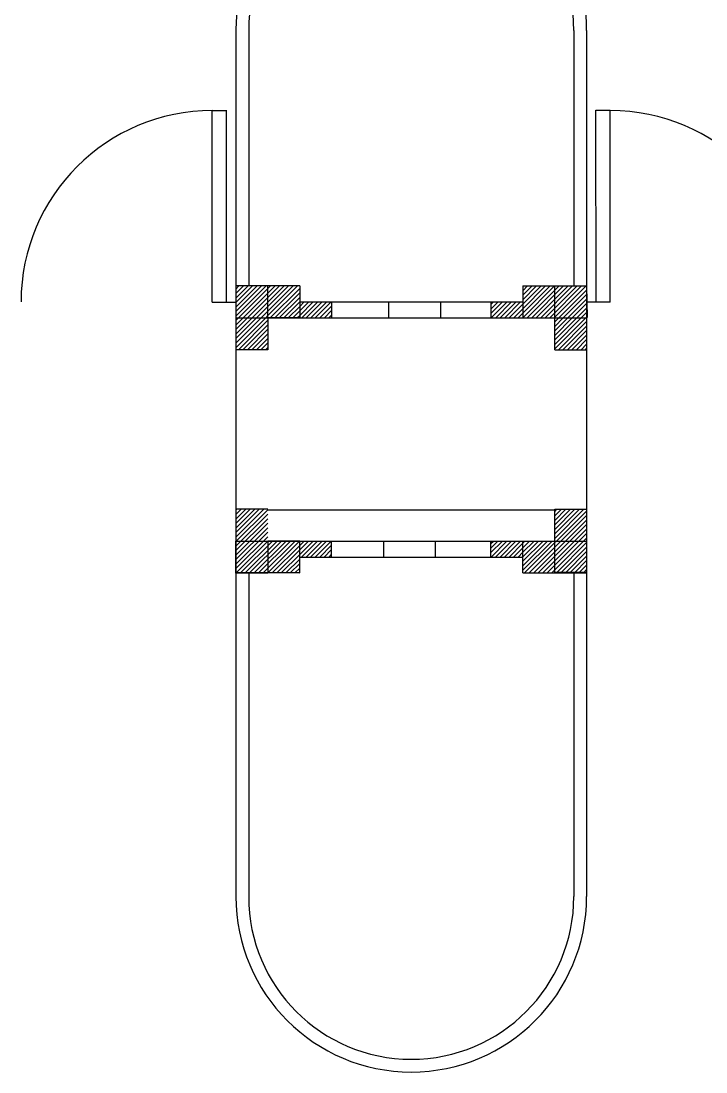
# Model space of a CAD drawing. Extents: x -24232 to 27340, y -23039 to 23489.
# Drawn here: x -5382 to 5360, y -6216 to 10262 of the extents above; entities that cross this region are included whole.
import ezdxf

# ---------------------------------------------------------------- set-up
doc = ezdxf.new("R2010")
doc.units = 0
doc.header["$LTSCALE"] = 10
doc.layers.add('0-BCA', color=33, linetype='CONTINUOUS')
doc.layers.add('1', color=1, linetype='CONTINUOUS')
pattern_1 = [(45, (943.32, -18986.29), (-35.35534, 35.35534), [])]

msp = doc.modelspace()

# ---------------------------------------------------------------- hatches: boundary and pattern name
at = {"layer": '1'}
h = msp.add_hatch(dxfattribs=at)
h.set_pattern_fill('ANSI31', color=256, scale=400, style=0)
h.set_pattern_definition(pattern_1)
h.paths.add_polyline_path([(3488, 6108), (2988, 6108), (2988, 5608), (3488, 5608)])
h.paths.add_polyline_path([(2988, 6108), (2488, 6108), (2488, 5608), (2988, 5608)])
h.paths.add_polyline_path([(-1012, 6108), (-1512, 6108), (-1512, 5608), (-1012, 5608)])
h.paths.add_polyline_path([(-1512, 6108), (-2012, 6108), (-2012, 5108), (-1512, 5108), (-1512, 5608)])
h.paths.add_polyline_path([(-1512, 2608), (-2012, 2608), (-2012, 2106), (-1512, 2106)])
h.paths.add_polyline_path([(-1512, 2106), (-2012, 2106), (-2012, 1608), (-1512, 1608)])
h.paths.add_polyline_path([(-1012, 2108), (-1512, 2108), (-1512, 1608), (-1012, 1608)])
h.paths.add_polyline_path([(2988, 2108), (2488, 2108), (2488, 1608), (2988, 1608), (2988, 1615)])
h.paths.add_polyline_path([(3488, 2115), (3488, 2608), (2988, 2608), (2988, 2108), (2988, 1615), (3488, 1615)])
h = msp.add_hatch(dxfattribs=at)
h.set_pattern_fill('ANSI31', color=256, scale=400, style=0)
h.set_pattern_definition(pattern_1)
h.paths.add_polyline_path([(-1012, 5858), (-1012, 5608), (-512, 5608), (-512, 5858)])
h.paths.add_polyline_path([(-512, 1858), (-512, 2108), (-1012, 2108), (-1012, 1858)])
h.paths.add_polyline_path([(1988, 2108), (1988, 1858), (2488, 1858), (2488, 2108)])
h.paths.add_polyline_path([(2488, 5608), (2488, 5858), (1988, 5858), (1988, 5608)])
h = msp.add_hatch(dxfattribs=at)
h.set_pattern_fill('ANSI31', color=256, scale=400, style=0)
h.set_pattern_definition(pattern_1)
h.paths.add_polyline_path([(2988, 5608), (2988, 5108), (3488, 5108), (3488, 5608)])

# ---------------------------------------------------------------- linework, layer by layer
at = {"layer": '0-BCA'}
for p, q in [((-2012, 10115), (-2012, -3466)), ((-1812, 10115), (-1812, 6110)), ((3288, 10115), (3288, 6111)), ((3488, 10115), (3488, -3466)), ((-2385, 8859), (-2163, 8859)), ((-2382, 5856), (-2382, 8862)), ((-2160, 5856), (-2159, 8862)), ((3636, 5856), (3635, 8862)), ((3635, 8862), (3857, 8862)), ((3858, 5856), (3857, 8862)), ((-1012, 6108), (-2012, 6108)), ((-1512, 5608), (-1512, 6108)), ((-1012, 6108), (-1012, 5608)), ((2488, 6108), (2488, 5608)), ((2488, 6108), (3488, 6108)), ((2988, 5108), (2988, 6108)), ((3488, 6115), (3497, 5615)), ((3488, 6108), (3488, -3466)), ((-2382, 5856), (-2007, 5856)), ((-1012, 5858), (2488, 5858)), ((-512, 5858), (-512, 5608)), ((1988, 5858), (1988, 5608)), ((3858, 5856), (3483, 5856)), ((-2012, 5608), (2988, 5608)), ((-1512, 5608), (-1512, 5108)), ((-1012, 5608), (-1512, 5608)), ((2488, 5608), (2988, 5608)), ((2988, 5608), (3488, 5608)), ((-1512, 5108), (-2012, 5108)), ((2988, 5108), (3488, 5108)), ((-1512, 2608), (-2012, 2608)), ((-1512, 2600), (2988, 2600)), ((2988, 2608), (3488, 2608)), ((2988, 2608), (3488, 2608)), ((2988, 2108), (2988, 2608)), ((-2012, 1606), (-2012, 2106)), ((-2012, 2106), (-1512, 2106)), ((-1012, 2108), (-1512, 2108)), ((-1512, 2108), (3488, 2108)), ((-1512, 2106), (-1512, 1606)), ((-1012, 1608), (-1012, 2108)), ((-512, 1858), (-512, 2108)), ((1988, 1858), (1988, 2108)), ((2488, 1608), (2488, 2108)), ((2488, 2108), (2988, 2108)), ((2988, 1615), (2988, 2115)), ((3488, 2115), (3488, 1615)), ((-1012, 1858), (2488, 1858)), ((-1012, 1608), (-2012, 1608)), ((-1512, 1606), (-2012, 1606)), ((-1812, 1606), (-1812, -3466)), ((2488, 1608), (3488, 1608)), ((3488, 1615), (2988, 1615)), ((3288, 1612), (3288, -3466))]:
    msp.add_line(p, q, dxfattribs=at)
for centre, radius, start, end in [((738, 10115), 2750, 360, 180), ((738, 10115), 2550, 360, 180), ((-2382, 5859), 3000, 89.9902, 179.9467), ((3858, 5859), 3000, 0.0533, 90.0098), ((738, -3466), 2750, 180, 0), ((738, -3466), 2550, 180, 0)]:
    msp.add_arc(centre, radius, start, end, dxfattribs=at)
at = {"layer": '1'}
for p, q in [((382, 5858), (382, 5608)), ((1195, 5854), (1195, 5604)), ((300, 2108), (300, 1858)), ((1113, 2104), (1113, 1854))]:
    msp.add_line(p, q, dxfattribs=at)

doc.saveas('drawing.dxf')
